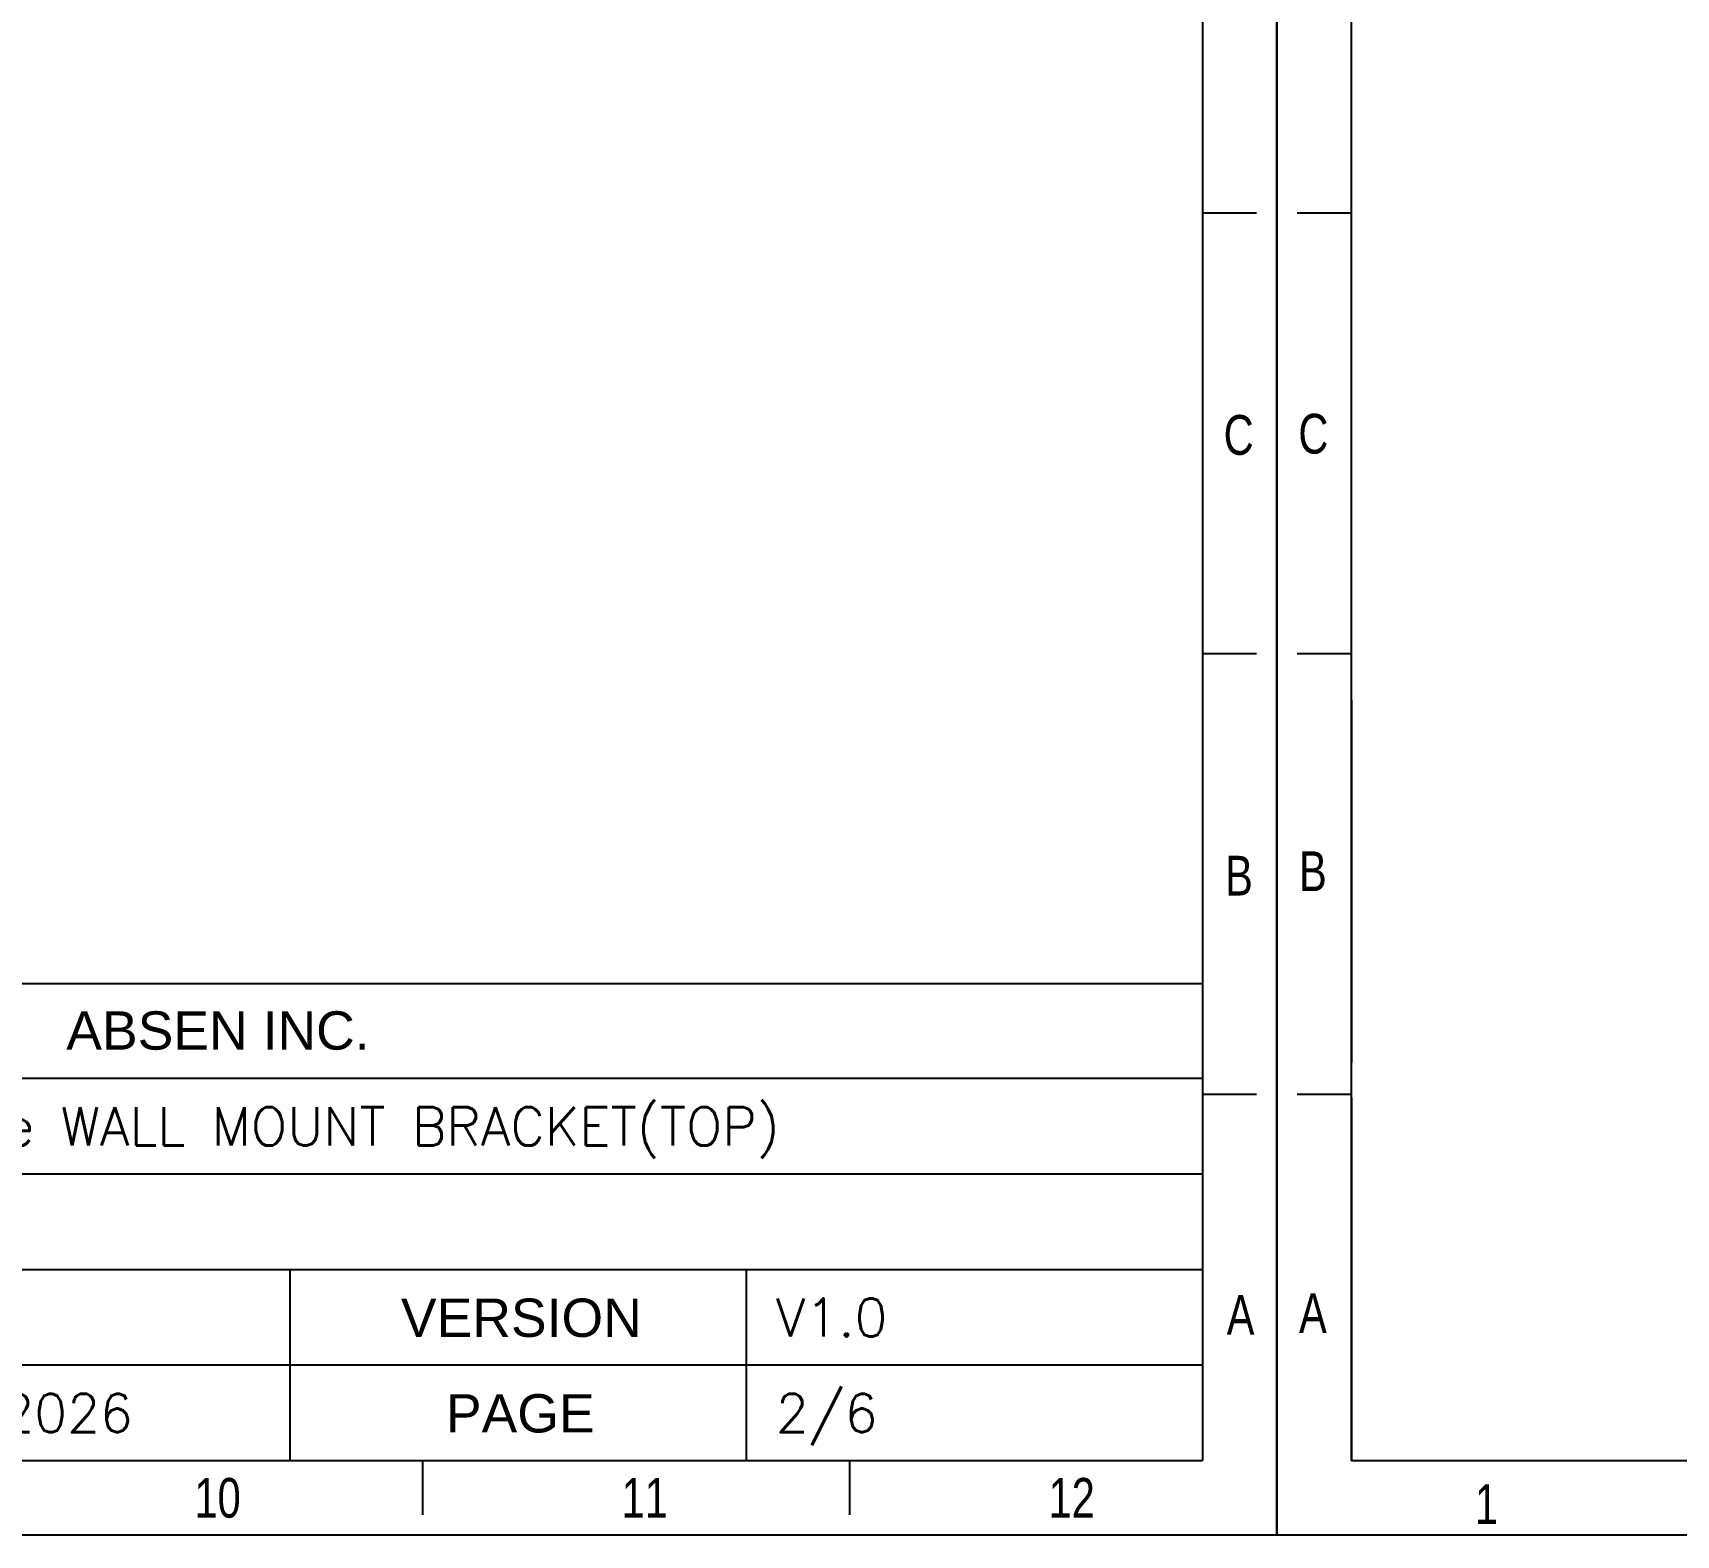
# Model space of a CAD drawing. Header units: millimetres. Extents: x 710 to 26878, y 589 to 5187.
# Drawn here: x 5955 to 7036, y 589 to 1577 of the extents above; entities that cross this region are included whole.
import ezdxf

# ---------------------------------------------------------------- set-up
doc = ezdxf.new("R2010")
doc.units = ezdxf.units.MM
doc.styles.add('CKSTANDARD', font='arial.ttf')
doc.styles.add('Roamns', font='romans.shx')

# ---------------------------------------------------------------- blocks, each defined once
blk = doc.blocks.new('standard template')
for p, q in [((456, 14517), (54, 14517)), ((37812, 14517), (37409, 14517)), ((456, 11245), (54, 11245)), ((37812, 11245), (37409, 11245)), ((456, 10901), (456, 8211)), ((456, 8211), (456, 10446)), ((456, 6313), (456, 10291)), ((23857, 8796), (37409, 8796)), ((23857, 8093), (37409, 8093)), ((456, 7973), (54, 7973)), ((456, 7944), (456, 5254)), ((37812, 7973), (37409, 7973)), ((23857, 7383), (37409, 7383)), ((23857, 6674), (37409, 6674)), ((30633, 6674), (30633, 5254)), ((34021, 6674), (34021, 5254)), ((23857, 5964), (37409, 5964)), ((456, 5254), (37409, 5254)), ((31619, 4851), (31619, 5254)), ((34791, 4851), (34791, 5254))]:
    blk.add_line(p, q)
at = {"color": 7}
blk.add_line((28856, 8796), (31734, 8796), dxfattribs=at)
blk.add_lwpolyline([(37963, 4700), (-97, 4700), (-97, 30879), (37963, 30879)], close=True)
for points in [[(456, 6674), (456, 5964), (456, 5254), (456, 30226), (37409, 30226), (37409, 5254)], [(456, 9631), (456, 8921), (456, 8211)]]:
    blk.add_lwpolyline(points, dxfattribs=at)
at = {"style": 'CKSTANDARD', "width": 0.75}
for s, height, p in [('C', 295, (62, 12732)), ('C', 295, (37567, 12723)), ('B', 295, (67, 9483)), ('B', 295, (37578, 9450)), ('A', 295, (67, 6202)), ('A', 295, (37590, 6188)), ('10', 294.8, (29924, 4830)), ('12', 294.8, (36267, 4830)), ('1', 295, (1373, 4783)), ('11', 294.8, (33096, 4830))]:
    blk.add_text(s, height=height, dxfattribs=at).set_placement(p)
at = {"char_height": 284.52, "width": 3912.01, "attachment_point": 1, "style": 'Roamns'}
for s, insert in [('{\\fArial|b0|i0|c0|p34;ABSEN INC.}', (28972, 8590)), ('{\\fArial|b0|i0|c0|p34;VERSION}', (31457, 6457)), ('{\\fArial|b0|i0|c0|p34;PAGE}', (31791, 5747))]:
    blk.add_mtext(s, dxfattribs=dict(at, insert=insert))
at = {"style": 'Roamns'}
for tag, p in [('PAGE_NAME', (27466, 7594)), ('PROJECT_NAME', (27466, 6884)), ('DRAWN_NAME', (27466, 6174)), ('VERSION', (34241, 6174)), ('SELECT_DATA', (27466, 5464)), ('PAGE_NUMBER', (34241, 5464))]:
    blk.add_attdef(tag, p, '', height=285, dxfattribs=at)

msp = doc.modelspace()

# ---------------------------------------------------------------- block references
at = {"lineweight": -3, "transparency": 33554595}
ref = msp.add_blockref('standard template', (3413.4192, 173.2812), dxfattribs=dict(at, xscale=0.0885002660397285, yscale=0.0885002660397285, zscale=0.0885002660397285))
ref.add_attrib('PAGE_NAME', 'Double WALL MOUNT BRACKET(TOP)', (5844.1643, 845.322), dxfattribs={"height": 25.180174, "style": 'Roamns'})
ref.add_attrib('SELECT_DATA', '6/5/2026', (5844.1643, 656.8814), dxfattribs={"height": 25.18017, "style": 'Roamns'})
ref.add_attrib('VERSION', 'V1.0', (6443.7549, 719.695), dxfattribs={"height": 25.18017, "style": 'Roamns'})
ref.add_attrib('PAGE_NUMBER', '2/6', (6443.7549, 656.8814), dxfattribs={"height": 25.18017, "style": 'Roamns'})
at = {"transparency": 33554595, "xscale": 0.0885002660397285, "yscale": 0.0885002660397285, "zscale": 0.0885002660397285}
msp.add_blockref('standard template', (6781.7429, 173.2812), dxfattribs=at)

doc.saveas('drawing.dxf')
